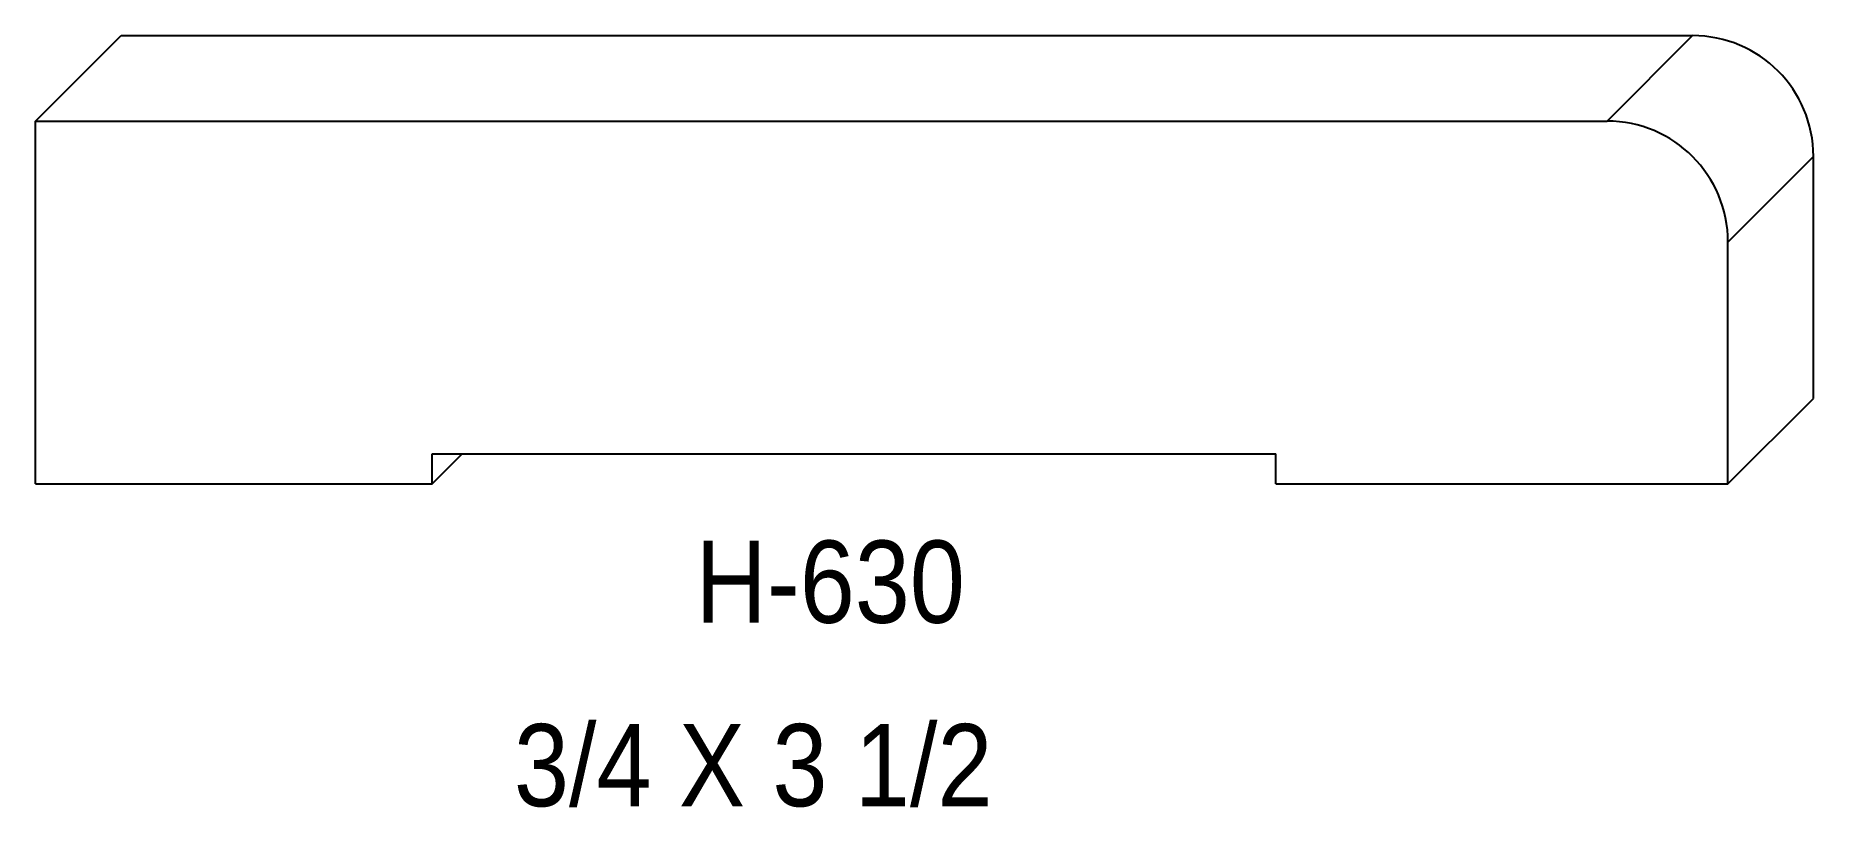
# Model space of a CAD drawing. Extents: x 75.16 to 78.84, y 154.1 to 155.69.
import ezdxf

# ---------------------------------------------------------------- set-up
doc = ezdxf.new("R2010")
doc.units = 0
doc.header["$LTSCALE"] = 5
doc.layers.add('PROFILE', color=7, linetype='CONTINUOUS')
doc.styles.add('TXT', font='TXT', dxfattribs={"height": 3.5})

msp = doc.modelspace()

# ---------------------------------------------------------------- linework, layer by layer
at = {"layer": 'PROFILE', "color": 1, "linetype": 'CONTINUOUS'}
for p, q in [((75.1638, 155.5176), (75.3405, 155.6944)), ((75.3405, 155.6944), (78.5897, 155.6944)), ((78.413, 155.5176), (78.5897, 155.6944)), ((75.1638, 154.7678), (75.1638, 155.5176)), ((75.1638, 155.5176), (78.413, 155.5176)), ((78.6629, 155.2677), (78.8396, 155.4444)), ((78.8396, 154.9446), (78.8396, 155.4444)), ((78.6629, 154.7678), (78.6629, 155.2677)), ((78.6629, 154.7678), (78.8396, 154.9446)), ((75.9839, 154.7678), (76.0459, 154.8298)), ((75.9839, 154.8298), (77.7279, 154.8298)), ((75.9839, 154.7678), (75.9839, 154.8298)), ((77.7279, 154.7678), (77.7279, 154.8298)), ((75.1638, 154.7678), (75.9839, 154.7678)), ((77.7279, 154.7678), (78.6629, 154.7678))]:
    msp.add_line(p, q, dxfattribs=at)
for centre in [(78.5897, 155.4444), (78.413, 155.2677)]:
    msp.add_ellipse(centre, major_axis=(0, 0.2499), ratio=1, start_param=-1.570796, end_param=0, dxfattribs=at)

# ---------------------------------------------------------------- texts
at = {"layer": 'PROFILE', "color": 1, "linetype": 'CONTINUOUS', "style": 'TXT', "width": 0.9}
for s, height, p in [('H-630', 0.16996, (76.5281, 154.4809)), ('3/4 X 3 1/2', 0.169956, (76.1529, 154.1018))]:
    msp.add_text(s, height=height, dxfattribs=at).set_placement(p)

doc.saveas('drawing.dxf')
